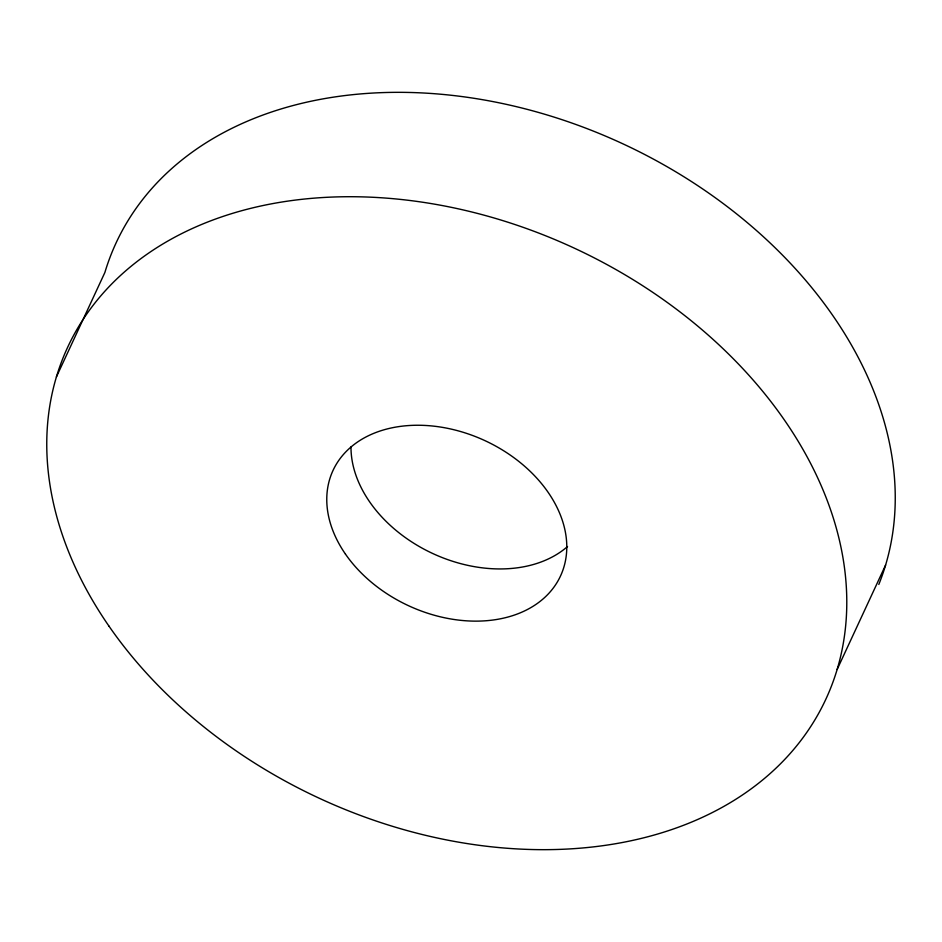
<?xml version="1.0" encoding="UTF-8"?>
<svg xmlns="http://www.w3.org/2000/svg" width="942" height="942" viewBox="0 0 942 942"><rect width="100%" height="100%" fill="white"/><g stroke="black" fill="none" stroke-linecap="round" stroke-linejoin="round"><path stroke-width="1.41" d="M56.402 376.93L104.856 272.544A417.965 303.183 24.9 0 1 595.685 132.033A417.965 303.183 24.9 0 1 878.815 584.452M837.144 669.456L885.598 565.07M567.543 546.513A125.392 90.95 24.9 0 1 433.238 553.743A125.392 90.95 24.9 0 1 350.989 446.897M345.443 554.084A125.392 90.95 24.9 0 0 553.119 588.244A125.392 90.95 24.9 0 0 441.763 427.256A125.392 90.95 24.9 0 0 345.443 554.084M108.989 626.159A417.965 303.183 24.9 0 0 801.242 740.023A417.965 303.183 24.9 0 0 430.082 203.401A417.965 303.183 24.9 0 0 108.989 626.159"/></g></svg>
